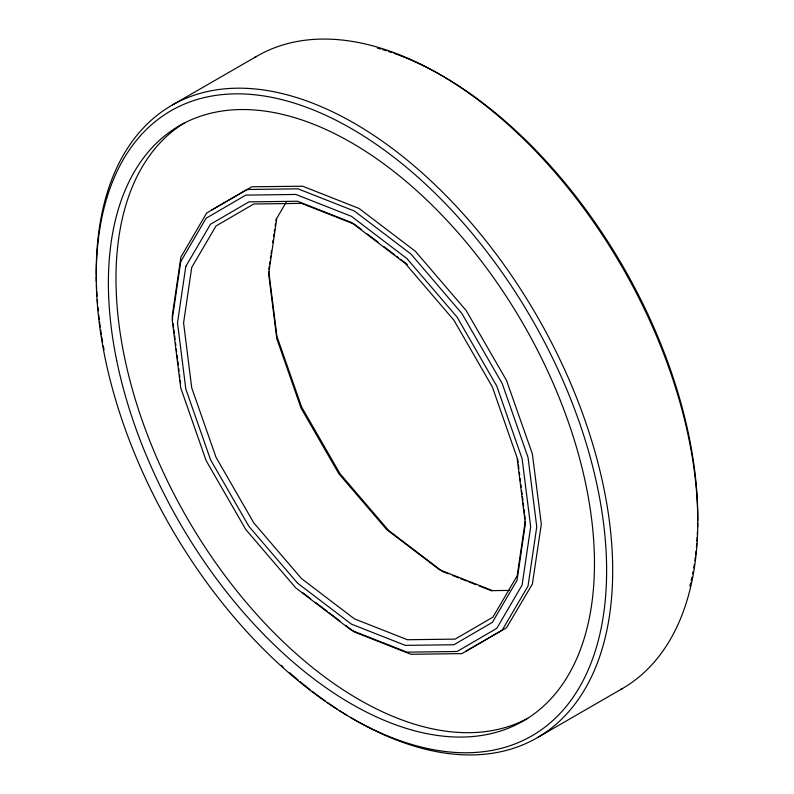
<?xml version="1.0" encoding="UTF-8"?>
<svg xmlns="http://www.w3.org/2000/svg" width="794" height="794" viewBox="0 0 794 794"><rect width="100%" height="100%" fill="white"/><g stroke="black" fill="none" stroke-linecap="round" stroke-linejoin="round"><path stroke-width="1.19" d="M268.819 269.077L269.176 266.665M269.523 264.263L269.881 261.861M270.407 258.258L270.764 255.857M271.111 253.455L271.469 251.043M272.699 242.636L273.057 240.235M273.583 236.622L273.94 234.22M274.287 231.818L274.645 229.416M275.171 225.814L275.528 223.412M275.875 221L276.233 218.598M525.181 521.42L517.202 575.729L492.935 617.146L455.141 639.13L407.411 639.736L354.471 618.883L301.541 578.628L253.802 522.899L216.018 457.284L191.731 387.839L183.583 322.89L191.731 267.38L216.008 225.962L253.792 203.989L301.531 203.373L354.461 224.226L361.32 229.446M286.128 202.341L276.798 218.271L268.64 273.781L276.798 338.72L301.075 408.176L338.869 473.78L386.609 529.509L439.539 569.774L492.469 590.627L509.609 590.408M171.415 105.552L256.482 56.434M211.551 210.063L251.887 186.779L302.693 186.223L359.027 208.445L415.351 251.261L466.167 310.504L506.493 380.346L532.387 453.969L541.309 524.169L532.387 584.056L506.493 627.786L466.167 651.07M537.518 737.566L622.585 688.448M448.312 573.784L442.576 571.531L388.693 530.541L340.1 473.81L301.641 407.034L276.937 336.348L268.799 271.498M452.898 575.59L458.624 577.853M460.917 578.757L466.654 581.01M468.946 581.913L475.824 584.622M479.258 585.982L491.873 590.944M367.205 233.912L377.984 242.12M383.869 246.597L394.648 254.795M396.613 256.283L398.568 257.772M400.533 259.271L407.391 264.491M302.822 592.751L310.623 598.676M315.496 602.378L327.178 611.281M329.133 612.76L339.842 620.918M345.688 625.364L354.461 632.034L410.964 654.296L461.919 653.611L502.245 630.099L528.04 586.041L536.754 526.799L528.05 457.513L502.255 383.671L461.939 313.59L410.984 254.07L354.471 211.075L297.968 188.823L247.013 189.498L206.688 213.01L180.893 257.067L172.189 316.32L172.645 319.962M517.658 458.952L518.125 462.624M518.432 465.076L518.889 468.758M519.355 472.43L519.663 474.881M520.13 478.554L520.437 481.005M520.894 484.687L521.201 487.129M521.668 490.811L522.124 494.483M522.432 496.935L522.899 500.617M523.206 503.059L523.663 506.741M523.971 509.192L524.437 512.864M524.745 515.316L525.201 518.988M173.102 323.615L173.558 327.257M173.866 329.689L174.323 333.331M174.63 335.763L175.087 339.415M175.543 343.058L175.851 345.489M176.308 349.132L176.615 351.563M177.072 355.216L177.528 358.858M177.836 361.29L178.293 364.942M178.749 368.585L179.057 371.016M179.513 374.659L179.821 377.09M180.278 380.743L180.585 383.174M527.742 718.332A343.713 198.44 60 0 1 187.166 518.145A343.713 198.44 60 0 1 184.089 123.11M96.243 274.784A365.2 210.847 60 0 1 354.471 123.378A365.2 210.847 60 0 1 612.69 572.95A365.2 210.847 60 0 1 350.462 717.389M347.444 715.573A365.2 210.847 60 0 1 339.375 710.521M337.351 709.201A365.2 210.847 60 0 1 327.237 702.353M325.212 700.933A365.2 210.847 60 0 1 312.111 691.246M310.107 689.698A365.2 210.847 60 0 1 300.152 681.709M298.177 680.071A365.2 210.847 60 0 1 289.373 672.528M283.061 666.891A365.2 210.847 60 0 1 281.314 665.293M104.044 349.737A365.2 210.847 60 0 1 103.319 345.956M102.634 342.164A365.2 210.847 60 0 1 101.781 337.122M101.364 334.602A365.2 210.847 60 0 1 100.6 329.57M100.233 327.059A365.2 210.847 60 0 1 99.558 322.046M99.24 319.545A365.2 210.847 60 0 1 98.655 314.563M98.258 310.851A365.2 210.847 60 0 1 97.89 307.149M97.563 303.457A365.2 210.847 60 0 1 97.275 299.795M97.017 296.152A365.2 210.847 60 0 1 96.739 291.319M96.62 288.927A365.2 210.847 60 0 1 96.471 285.344M96.362 281.801A365.2 210.847 60 0 1 96.263 277.106M377.408 48.166A360.903 208.365 60 0 1 380.673 49.079M382.867 49.724A360.903 208.365 60 0 1 386.172 50.747M388.385 51.451A360.903 208.365 60 0 1 391.72 52.573M393.953 53.347A360.903 208.365 60 0 1 697.757 520.616M697.728 523.196A360.903 208.365 60 0 1 697.638 527.067M697.519 530.908A360.903 208.365 60 0 1 697.34 534.739M697.201 537.28A360.903 208.365 60 0 1 696.953 541.061M696.755 543.572A360.903 208.365 60 0 1 696.437 547.324M696.06 551.036A360.903 208.365 60 0 1 695.643 554.718M695.336 557.16A360.903 208.365 60 0 1 694.839 560.792M694.303 564.375A360.903 208.365 60 0 1 693.718 567.928M693.093 571.452A360.903 208.365 60 0 1 692.646 573.764M691.951 577.208A360.903 208.365 60 0 1 691.207 580.613M690.691 582.846A360.903 208.365 60 0 1 689.877 586.171M254.437 57.654A365.2 210.847 60 0 1 621.682 266.238A365.2 210.847 60 0 1 620.511 689.629M180.744 261.583L172.189 319.823L180.744 387.938L206.103 460.55L245.753 529.479L295.864 588.007L351.424 630.277L406.985 652.162L457.096 651.497L496.756 628.372L522.115 585.039L530.67 526.799L522.115 458.684L496.756 386.073L457.106 317.143L406.994 258.616L351.434 216.335L295.874 194.451L245.763 195.126L206.103 218.251L180.744 261.583M185.796 266.417L177.499 322.89L185.796 388.961L210.499 459.647L248.959 526.432L297.552 583.163L351.434 624.144L405.317 645.373L453.9 644.748L492.359 622.367L517.063 580.206L525.36 523.722L517.063 457.652L492.359 386.966L453.9 320.19L405.307 263.459L351.424 222.469L297.542 201.249L248.959 201.875L210.499 224.255L185.796 266.417M96.233 276.471A360.903 208.365 60 0 0 479.397 752.136A360.903 208.365 60 0 0 478.653 241.316A360.903 208.365 60 0 0 96.233 276.471M116.668 360.397A343.713 198.44 60 0 0 523.276 720.982A343.713 198.44 60 0 0 414.339 188.555A343.713 198.44 60 0 0 116.668 360.397"/></g></svg>
